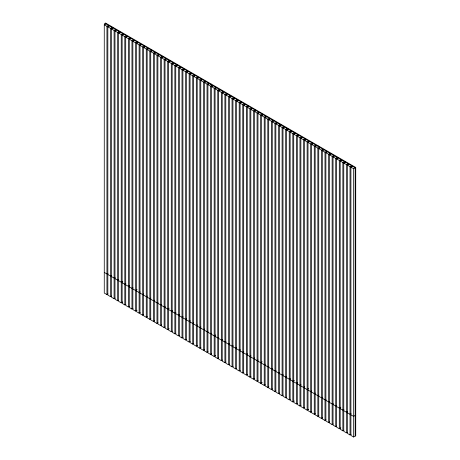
<?xml version="1.0" encoding="UTF-8"?>
<svg xmlns="http://www.w3.org/2000/svg" width="460" height="460" viewBox="0 0 460 460"><rect width="100%" height="100%" fill="white"/><g stroke="black" fill="none" stroke-linecap="round" stroke-linejoin="round"><path stroke-width="0.69" d="M104.932 24.771L104.932 23.333L105.512 23L355.735 167.463L355.735 435.764L353.591 437L350.911 435.453L350.911 167.158L352.475 166.255M107.985 293.998L106.944 294.601L104.265 293.049L104.265 24.754L105.829 23.851M104.265 24.754L106.944 26.3L108.508 25.398L108.508 26.835M111.561 296.062L110.521 296.66L107.835 295.113L107.835 26.818L109.399 25.915M107.835 26.818L110.521 28.365L112.085 27.462L112.085 28.899M115.138 298.126L114.091 298.724L111.412 297.177L111.412 28.882L112.976 27.979M111.412 28.882L114.091 30.429L115.655 29.526L115.655 30.964M118.709 300.19L117.668 300.788L114.988 299.241L114.988 30.946L116.552 30.044M114.988 30.946L117.668 32.493L119.232 31.59L119.232 33.028M122.808 301.95L121.245 302.853L118.559 301.306L118.559 33.011L120.123 32.108M118.559 33.011L121.245 34.557L122.808 33.655L122.808 35.092M125.862 304.313L124.815 304.917L122.136 303.37L122.136 35.075L123.7 34.172M122.136 35.075L124.815 36.622L126.379 35.719L126.379 37.157M129.432 306.377L128.392 306.981L125.712 305.434L125.712 37.139L127.276 36.236M125.712 37.139L128.392 38.686L129.956 37.783L129.956 39.215M133.009 308.441L131.968 309.045L129.283 307.498L129.283 39.203L130.847 38.295M129.283 39.203L131.968 40.75L133.532 39.847L133.532 41.279M137.103 310.207L135.539 311.109L132.859 309.563L132.859 41.262L134.423 40.359M132.859 41.262L135.539 42.814L137.103 41.912L137.103 43.343M140.156 312.57L139.115 313.174L136.436 311.627L136.436 43.326L138 42.423M136.436 43.326L139.115 44.879L140.679 43.976L140.679 45.408M143.733 314.634L142.692 315.238L140.007 313.691L140.007 45.39L141.571 44.488M140.007 45.39L142.692 46.937L144.256 46.034L144.256 47.472M147.309 316.698L146.263 317.302L143.583 315.75L143.583 47.455L145.147 46.552M143.583 47.455L146.263 49.001L147.827 48.099L147.827 49.536M150.88 318.763L149.839 319.366L147.16 317.814L147.16 49.519L148.724 48.616M147.16 49.519L149.839 51.066L151.403 50.163L151.403 51.6M154.456 320.827L153.416 321.425L150.73 319.878L150.73 51.583L152.294 50.68M150.73 51.583L153.416 53.13L154.98 52.227L154.98 53.665M158.033 322.891L156.986 323.489L154.307 321.942L154.307 53.647L155.871 52.745M154.307 53.647L156.986 55.194L158.55 54.291L158.55 55.729M161.604 324.955L160.563 325.553L157.883 324.007L157.883 55.712L159.447 54.809M157.883 55.712L160.563 57.258L162.127 56.356L162.127 57.793M165.18 327.02L164.139 327.618L161.454 326.071L161.454 57.776L163.018 56.873M161.454 57.776L164.139 59.323L165.703 58.42L165.703 59.857M169.274 328.779L167.71 329.682L165.031 328.135L165.031 59.84L166.595 58.937M165.031 59.84L167.71 61.387L169.274 60.484L169.274 61.922M172.327 331.142L171.287 331.746L168.607 330.199L168.607 61.904L170.171 61.002M168.607 61.904L171.287 63.451L172.851 62.548L172.851 63.98M175.904 333.207L174.863 333.81L172.178 332.264L172.178 63.969L173.742 63.066M172.178 63.969L174.863 65.515L176.427 64.613L176.427 66.044M179.48 335.271L178.434 335.875L175.755 334.328L175.755 66.027L177.318 65.124M175.755 66.027L178.434 67.58L179.998 66.677L179.998 68.109M183.051 337.335L182.011 337.939L179.331 336.392L179.331 68.091L180.895 67.189M179.331 68.091L182.011 69.644L183.574 68.741L183.574 70.173M186.628 339.399L185.587 340.003L182.902 338.456L182.902 70.156L184.466 69.253M182.902 70.156L185.587 71.708L187.151 70.8L187.151 72.237M190.204 341.464L189.158 342.067L186.478 340.515L186.478 72.22L188.042 71.317M186.478 72.22L189.158 73.767L190.722 72.864L190.722 74.301M193.775 343.528L192.734 344.132L190.055 342.579L190.055 74.284L191.619 73.382M190.055 74.284L192.734 75.831L194.298 74.928L194.298 76.366M197.351 345.592L196.311 346.196L193.625 344.643L193.625 76.349L195.189 75.446M193.625 76.349L196.311 77.895L197.875 76.992L197.875 78.43M200.928 347.656L199.881 348.254L197.202 346.708L197.202 78.413L198.766 77.51M197.202 78.413L199.881 79.959L201.445 79.057L201.445 80.494M204.499 349.721L203.458 350.319L200.778 348.772L200.778 80.477L202.342 79.574M200.778 80.477L203.458 82.024L205.022 81.121L205.022 82.558M208.075 351.785L207.034 352.383L204.349 350.836L204.349 82.541L205.913 81.638M204.349 82.541L207.034 84.088L208.598 83.185L208.598 84.623M211.652 353.849L210.605 354.447L207.926 352.9L207.926 84.605L209.49 83.703M210.829 84.473L211.41 84.14M207.926 84.605L210.605 86.152L212.169 85.249L212.169 86.687M215.746 355.609L214.182 356.511L211.502 354.965L211.502 86.67L213.066 85.767M211.502 86.67L214.182 88.216L215.746 87.314L215.746 88.751M218.799 357.972L217.758 358.576L215.079 357.029L215.079 88.734L216.637 87.831M215.079 88.734L217.758 90.281L219.322 89.378L219.322 90.81M222.375 360.036L221.329 360.64L218.649 359.093L218.649 90.798L220.213 89.89M218.649 90.798L221.329 92.345L222.893 91.442L222.893 92.874M225.946 362.1L224.905 362.704L222.226 361.157L222.226 92.857L223.79 91.954M222.226 92.857L224.905 94.409L226.469 93.506L226.469 94.938M229.523 364.165L228.482 364.768L225.802 363.222L225.802 94.921L227.367 94.018M225.802 94.921L228.482 96.473L230.046 95.571L230.046 97.002M233.099 366.229L232.053 366.833L229.373 365.286L229.373 96.985L230.937 96.082M229.373 96.985L232.053 98.532L233.617 97.629L233.617 99.067M236.67 368.293L235.629 368.897L232.95 367.344L232.95 99.049L234.514 98.147M232.95 99.049L235.629 100.596L237.193 99.693L237.193 101.131M240.246 370.357L239.206 370.961L236.526 369.409L236.526 101.114L238.09 100.211M236.526 101.114L239.206 102.66L240.77 101.758L240.77 103.195M243.823 372.422L242.776 373.02L240.097 371.473L240.097 103.178L241.661 102.275M240.097 103.178L242.776 104.725L244.34 103.822L244.34 105.259M247.394 374.486L246.353 375.084L243.673 373.537L243.673 105.242L245.237 104.34M243.673 105.242L246.353 106.789L247.917 105.886L247.917 107.324M250.97 376.55L249.929 377.148L247.25 375.601L247.25 107.306L248.814 106.404M247.25 107.306L249.929 108.853L251.493 107.95L251.493 109.388M254.547 378.614L253.506 379.212L250.821 377.666L250.821 109.371L252.385 108.468M250.821 109.371L253.506 110.917L255.064 110.015L255.064 111.452M258.117 380.673L257.077 381.277L254.397 379.73L254.397 111.435L255.961 110.532M254.397 111.435L257.077 112.982L258.641 112.079L258.641 113.516M262.217 382.438L260.653 383.341L257.974 381.794L257.974 113.499L259.538 112.596M257.974 113.499L260.653 115.046L262.217 114.143L262.217 115.575M265.27 384.801L264.23 385.405L261.544 383.858L261.544 115.563L263.108 114.661M261.544 115.563L264.23 117.11L265.794 116.207L265.794 117.639M268.847 386.866L267.8 387.469L265.121 385.923L265.121 117.622L266.685 116.719M265.121 117.622L267.8 119.174L269.364 118.272L269.364 119.703M272.418 388.93L271.377 389.534L268.697 387.987L268.697 119.686L270.261 118.784M268.697 119.686L271.377 121.239L272.941 120.336L272.941 121.768M275.994 390.994L274.953 391.598L272.268 390.051L272.268 121.751L273.832 120.848M272.268 121.751L274.953 123.303L276.517 122.394L276.517 123.832M279.571 393.058L278.524 393.662L275.845 392.11L275.845 123.815L277.409 122.912M275.845 123.815L278.524 125.361L280.088 124.459L280.088 125.896M283.142 395.123L282.101 395.726L279.421 394.174L279.421 125.879L280.985 124.976M279.421 125.879L282.101 127.426L283.665 126.523L283.665 127.96M286.718 397.187L285.677 397.791L282.992 396.238L282.992 127.943L284.556 127.04M282.992 127.943L285.677 129.49L287.241 128.587L287.241 130.025M290.294 399.251L289.248 399.849L286.568 398.303L286.568 130.007L288.132 129.105M286.568 130.007L289.248 131.554L290.812 130.651L290.812 132.089M294.388 401.011L292.825 401.913L290.145 400.367L290.145 132.072L291.709 131.169M290.145 132.072L292.825 133.618L294.388 132.716L294.388 134.153M297.442 403.38L296.401 403.978L293.716 402.431L293.716 134.136L295.28 133.233M293.716 134.136L296.401 135.683L297.965 134.78L297.965 136.218M301.018 405.444L299.972 406.042L297.292 404.495L297.292 136.2L298.856 135.297M297.292 136.2L299.972 137.747L301.536 136.844L301.536 138.282M304.589 407.502L303.548 408.106L300.869 406.559L300.869 138.264L302.433 137.362M300.869 138.264L303.548 139.811L305.112 138.909L305.112 140.346M308.689 409.268L307.125 410.171L304.44 408.624L304.44 140.329L306.003 139.426M304.44 140.329L307.125 141.875L308.689 140.973L308.689 142.404M311.742 411.631L310.695 412.235L308.016 410.688L308.016 142.393L309.58 141.484M308.016 142.393L310.695 143.94L312.259 143.037L312.259 144.469M315.313 413.695L314.272 414.299L311.592 412.752L311.592 144.451L313.156 143.549M311.592 144.451L314.272 146.004L315.836 145.101L315.836 146.533M318.889 415.759L317.848 416.363L315.163 414.816L315.163 146.516L316.727 145.613M318.067 146.389L318.653 146.056M315.163 146.516L317.848 148.068L319.412 147.165L319.412 148.597M322.466 417.824L321.419 418.428L318.74 416.881L318.74 148.58L320.304 147.677M107.985 273.361L106.944 273.959L104.265 272.412M318.74 148.58L321.419 150.127L322.983 149.224L322.983 150.661M326.036 419.888L324.996 420.492L322.316 418.939L322.316 150.644L323.88 149.742M111.561 275.425L110.521 276.023L107.835 274.476M322.316 150.644L324.996 152.191L326.56 151.288L326.56 152.726M329.613 421.952L328.572 422.556L325.887 421.003L325.887 152.708L327.451 151.806M115.138 277.483L114.091 278.087L111.412 276.54M325.887 152.708L328.572 154.255L330.136 153.352L330.136 154.79M333.19 424.016L332.143 424.614L329.464 423.068L329.464 154.773L331.027 153.87M118.709 279.548L117.668 280.151L114.988 278.605M329.464 154.773L332.143 156.32L333.707 155.417L333.707 156.854M336.76 426.081L335.719 426.679L333.04 425.132L333.04 156.837L334.604 155.934M122.808 281.313L121.245 282.216L118.559 280.669M333.04 156.837L335.719 158.384L337.284 157.481L337.284 158.918M340.86 427.84L339.296 428.743L336.611 427.196L336.611 158.901L338.175 157.998M125.862 283.676L124.815 284.28L122.136 282.733M336.611 158.901L339.296 160.448L340.86 159.545L340.86 160.983M343.913 430.209L342.867 430.807L340.187 429.26L340.187 160.965L341.751 160.063M129.432 285.74L128.392 286.344L125.712 284.797M340.187 160.965L342.867 162.512L344.431 161.609L344.431 163.047M347.484 432.268L346.443 432.871L343.764 431.325L343.764 163.03L345.328 162.127M133.009 287.805L131.968 288.408L129.283 286.862M343.764 163.03L346.443 164.577L348.007 163.674L348.007 165.111M351.06 434.332L350.02 434.936L347.334 433.389L347.334 165.094L348.898 164.191M137.103 289.57L135.539 290.473L132.859 288.92M347.334 165.094L350.02 166.641L351.584 165.738L351.584 167.17M140.156 291.933L139.115 292.537L136.436 290.984M350.911 167.158L353.591 168.705L355.735 167.463M143.733 293.998L142.692 294.596L140.007 293.049M147.309 296.062L146.263 296.66L143.583 295.113M150.88 298.126L149.839 298.724L147.16 297.177M154.456 300.19L153.416 300.788L150.73 299.241M158.033 302.249L156.986 302.853L154.307 301.306M161.604 304.313L160.563 304.917L157.883 303.37M165.18 306.377L164.139 306.981L161.454 305.434M169.274 308.142L167.71 309.045L165.031 307.498M172.327 310.506L171.287 311.109L168.607 309.563M175.904 312.57L174.863 313.174L172.178 311.627M179.48 314.634L178.434 315.238L175.755 313.685M183.051 316.698L182.011 317.302L179.331 315.75M186.628 318.763L185.587 319.366L182.902 317.814M190.204 320.827L189.158 321.425L186.478 319.878M193.775 322.891L192.734 323.489L190.055 321.942M197.351 324.955L196.311 325.553L193.625 324.007M200.928 327.02L199.881 327.618L197.202 326.071M204.499 329.078L203.458 329.682L200.778 328.135M208.075 331.142L207.034 331.746L204.349 330.199M211.652 333.207L210.605 333.81L207.926 332.264M215.746 334.972L214.182 335.875L211.502 334.328M218.799 337.335L217.758 337.939L215.079 336.392M222.375 339.399L221.329 340.003L218.649 338.456M225.946 341.464L224.905 342.067L222.226 340.515M229.523 343.528L228.482 344.132L225.802 342.579M233.099 345.592L232.053 346.19L229.373 344.643M236.67 347.656L235.629 348.254L232.95 346.708M240.246 349.721L239.206 350.319L236.526 348.772M243.823 351.785L242.776 352.383L240.097 350.836M247.394 353.843L246.353 354.447L243.673 352.9M250.97 355.908L249.929 356.511L247.25 354.965M254.547 357.972L253.506 358.576L250.821 357.029M258.117 360.036L257.077 360.64L254.397 359.093M262.217 361.801L260.653 362.704L257.974 361.157M265.27 364.165L264.23 364.768L261.544 363.222M268.847 366.229L267.8 366.833L265.121 365.28M272.418 368.293L271.377 368.897L268.697 367.344M275.994 370.357L274.953 370.961L272.268 369.409M279.571 372.422L278.524 373.02L275.845 371.473M283.142 374.486L282.101 375.084L279.421 373.537M286.718 376.55L285.677 377.148L282.992 375.601M290.294 378.614L289.248 379.212L286.568 377.666M294.388 380.374L292.825 381.277L290.145 379.73M297.442 382.737L296.401 383.341L293.716 381.794M301.018 384.801L299.972 385.405L297.292 383.858M304.589 386.866L303.548 387.469L300.869 385.923M308.689 388.631L307.125 389.534L304.44 387.987M311.742 390.994L310.695 391.598L308.016 390.051M315.313 393.058L314.272 393.662L311.592 392.11M318.889 395.123L317.848 395.726L315.163 394.174M322.466 397.187L321.419 397.785L318.74 396.238M326.036 399.251L324.996 399.849L322.316 398.303M329.613 401.315L328.572 401.913L325.887 400.367M333.19 403.38L332.143 403.978L329.464 402.431M336.76 405.438L335.719 406.042L333.04 404.495M340.86 407.203L339.296 408.106L336.611 406.559M343.913 409.567L342.867 410.171L340.187 408.624M347.484 411.631L346.443 412.235L343.764 410.688M351.06 413.695L350.02 414.299L347.334 412.752M355.735 415.121L353.591 416.363L350.911 414.816M104.932 23.333L355.154 167.802L355.154 436.097M353.591 168.705L353.591 437M350.02 166.641L350.02 434.936M346.443 164.577L346.443 432.871M342.867 162.512L342.867 430.807M339.296 160.448L339.296 428.743M335.719 158.384L335.719 426.679M332.143 156.32L332.143 424.614M328.572 154.255L328.572 422.556M324.996 152.191L324.996 420.492M321.419 150.127L321.419 418.428M317.848 148.068L317.848 416.363M314.272 146.004L314.272 414.299M310.695 143.94L310.695 412.235M307.125 141.875L307.125 410.171M303.548 139.811L303.548 408.106M299.972 137.747L299.972 406.042M296.401 135.683L296.401 403.978M292.825 133.618L292.825 401.913M289.248 131.554L289.248 399.849M285.677 129.49L285.677 397.791M282.101 127.426L282.101 395.726M278.524 125.361L278.524 393.662M274.953 123.303L274.953 391.598M271.377 121.239L271.377 389.534M267.8 119.174L267.8 387.469M264.23 117.11L264.23 385.405M260.653 115.046L260.653 383.341M257.077 112.982L257.077 381.277M253.506 110.917L253.506 379.212M249.929 108.853L249.929 377.148M246.353 106.789L246.353 375.084M242.776 104.725L242.776 373.02M239.206 102.66L239.206 370.961M235.629 100.596L235.629 368.897M232.053 98.532L232.053 366.833M228.482 96.473L228.482 364.768M224.905 94.409L224.905 362.704M221.329 92.345L221.329 360.64M217.758 90.281L217.758 358.576M214.182 88.216L214.182 356.511M210.605 86.152L210.605 354.447M207.034 84.088L207.034 352.383M203.458 82.024L203.458 350.319M199.881 79.959L199.881 348.254M196.311 77.895L196.311 346.196M192.734 75.831L192.734 344.132M189.158 73.767L189.158 342.067M185.587 71.708L185.587 340.003M182.011 69.644L182.011 337.939M178.434 67.58L178.434 335.875M174.863 65.515L174.863 333.81M171.287 63.451L171.287 331.746M167.71 61.387L167.71 329.682M164.139 59.323L164.139 327.618M160.563 57.258L160.563 325.553M156.986 55.194L156.986 323.489M153.416 53.13L153.416 321.425M149.839 51.066L149.839 319.366M146.263 49.001L146.263 317.302M142.692 46.937L142.692 315.238M139.115 44.879L139.115 313.174M135.539 42.814L135.539 311.109M131.968 40.75L131.968 309.045M128.392 38.686L128.392 306.981M124.815 36.622L124.815 304.917M121.245 34.557L121.245 302.853M117.668 32.493L117.668 300.788M114.091 30.429L114.091 298.724M110.521 28.365L110.521 296.66M106.944 26.3L106.944 294.601"/></g></svg>
